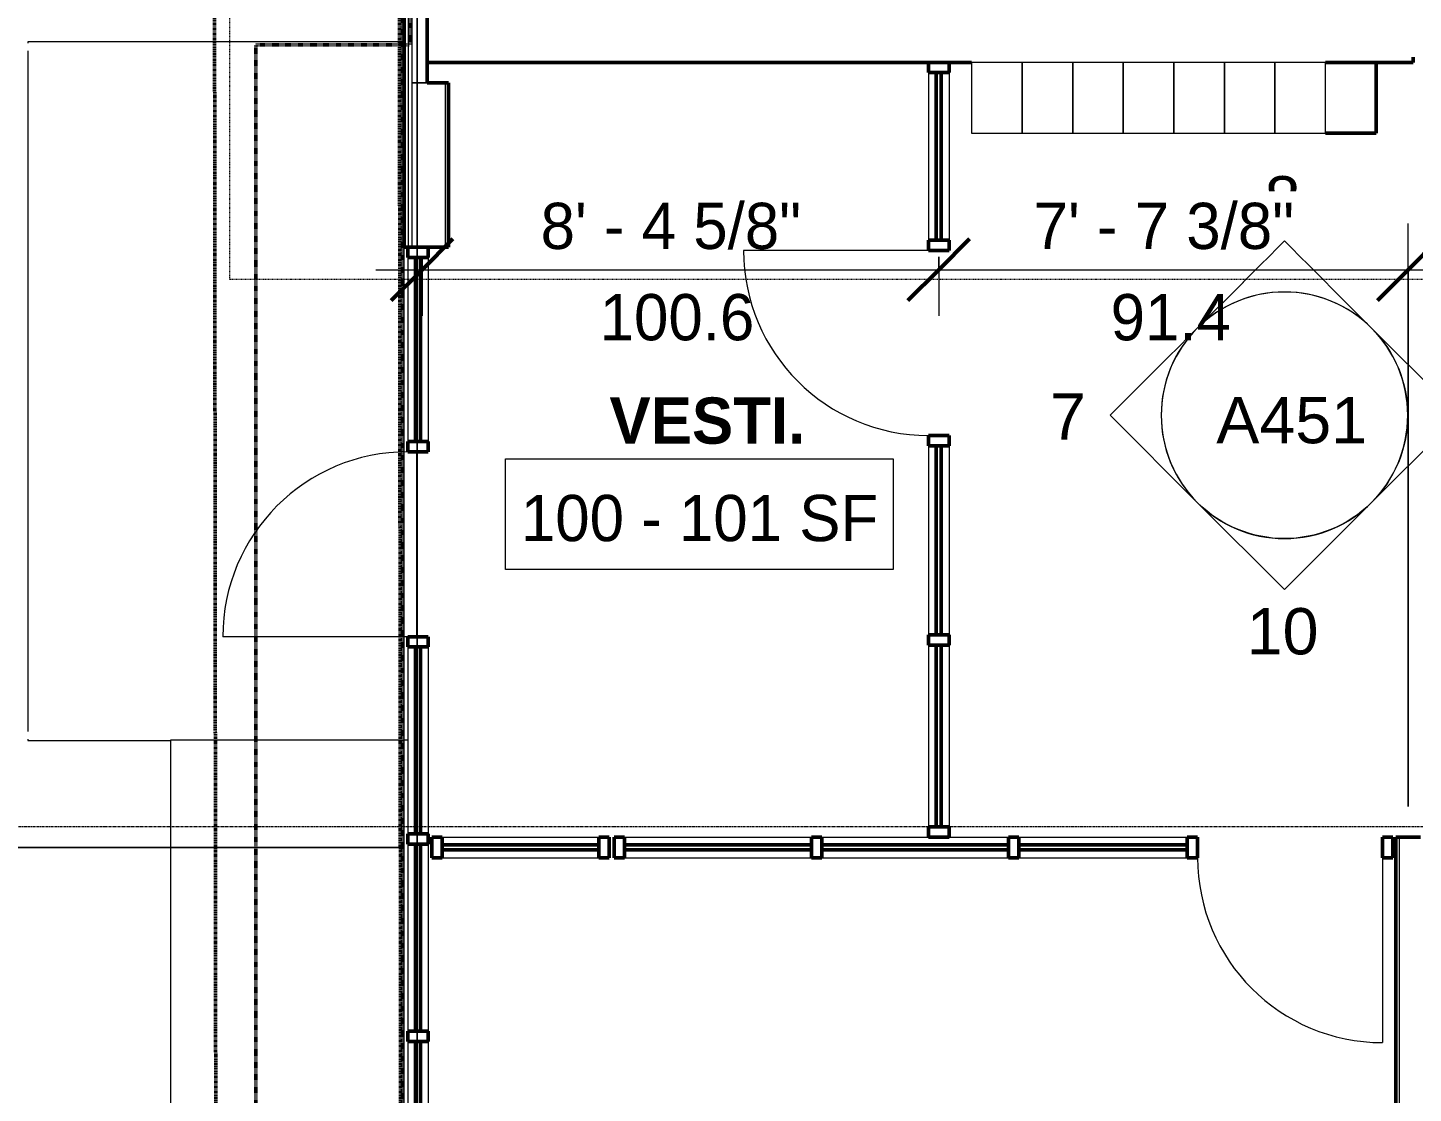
# Model space of a CAD drawing. Header units: inches. Extents: x -4266 to -1814, y 9706 to 12441.
# Drawn here: x -3905.1 to -3635.3, y 11230.3 to 11437.7 of the extents above; entities that cross this region are included whole.
import ezdxf

# ---------------------------------------------------------------- set-up
doc = ezdxf.new("R2010")
doc.units = ezdxf.units.IN
doc.header["$MEASUREMENT"] = 0
for name, pattern in [('Aligning Line 1_8_', [0.25, 0.125, -0.125]), ('Dash 1_16_', [0.125, 0.0625, -0.0625]), ('Double Dash 3_8_', [1, 0.375, -0.125, 0.125, -0.125, 0.125, -0.125]), ('Grid Line 1_2_', [0.875, 0.5, -0.125, 0.125, -0.125])]:
    doc.linetypes.add(name, pattern=pattern)
for name, color, linetype, lineweight in [('A-ANNO-DIMS', 211, 'Continuous', 9), ('A-ANNO-DIMS-96', 211, 'Continuous', 9), ('A-AREA-IDEN', 2, 'Continuous', 9), ('A-DOOR-1', 7, 'Continuous', 9), ('A-DOOR-8', 31, 'Continuous', 9), ('A-FLOR-2', 10, 'Continuous', 13), ('A-GENM', 5, 'Continuous', 9), ('A-GENM-7', 5, 'Continuous', 50), ('A-GLAZ-CURT-2', 250, 'Continuous', 50), ('A-GLAZ-CURT-3', 52, 'Continuous', 50), ('A-GLAZ-CWMG', 51, 'Continuous', 9), ('A-GLAZ-CWMG-2', 7, 'Continuous', 9), ('A-GLAZ-CWMG-3', 250, 'Continuous', 50), ('A-GLAZ-CWMG-4', 51, 'Continuous', 50), ('A-WALL', 113, 'Continuous', 13), ('A-WALL-3', 250, 'Continuous', 50), ('A-WALL-4', 10, 'Continuous', 13), ('A-WALL-9', 113, 'Continuous', 50), ('C-BLDG-PADS-2', 7, 'Continuous', 9), ('C-PROP-LINE-1', 250, 'Double Dash 3_8_', 50), ('C-PROP-LINE-2', 91, 'Dash 1_16_', 50), ('G-ANNO-SYMB-1', 147, 'Aligning Line 1_8_', 9), ('G-ANNO-SYMB-2', 111, 'Continuous', 9), ('S-GRID-1', 1, 'Grid Line 1_2_', 9)]:
    doc.layers.add(name, color=color, linetype=linetype, lineweight=lineweight)
doc.styles.add('Arial_1', font='arial.ttf', dxfattribs={"height": 9})
doc.styles.add('Century Gothic', font='ufonts.com_century-gothic.ttf', dxfattribs={"height": 9})
doc.styles.add('Century Gothic_B', font='GOTHICB.TTF', dxfattribs={"height": 9})
doc.dimstyles.new('OD__1_16__Tol__', dxfattribs={"dimscale": 12, "dimtxt": 9.397514, "dimasz": 1, "dimexe": 0.75, "dimexo": 0.5, "dimgap": 0.125, "dimtad": 1, "dimdec": 4, "dimrnd": 0.0625, "dimzin": 3, "dimdsep": 46, "dimlunit": 4, "dimtxsty": 'Century Gothic', "dimblk1": 'OBLIQUE', "dimblk2": 'OBLIQUE', "dimsah": 1, "dimcen": 0.09, "dimdle": 0.75, "dimazin": 0, "dimtfac": 1, "dimtdec": 4, "dimtix": 1, "dimtmove": 0, "dimatfit": 3, "dimfxl": 1, "dimtvp": 1, "dimtfill": 1, "dimfrac": 2, "dimtolj": 1, "dimtzin": 0, "dimarcsym": 2})

# ---------------------------------------------------------------- blocks, each defined once
blk = doc.blocks.new('DIMBLOCK6-FLOOR PLAN - 1ST FLOOR')
at = {"layer": 'A-ANNO-DIMS-96'}
for p, q in [((-3829.32, 11540.99), (-3829.32, 10271.31)), ((-3829.32, 10280.31), (-3829.32, 11540.99)), ((-3338.72, 10282.79), (-3338.72, 10271.31)), ((-3338.72, 10280.31), (-3338.72, 10282.79)), ((-3838.32, 10280.31), (-3338.72, 10280.31))]:
    blk.add_line(p, q, dxfattribs=at)
at = {"layer": 'A-ANNO-DIMS-96', "lineweight": 50}
for p, q in [((-3829.32, 10280.31), (-3823.32, 10286.31)), ((-3338.72, 10280.31), (-3332.72, 10286.31)), ((-3829.32, 10280.31), (-3835.32, 10274.31)), ((-3338.72, 10280.31), (-3344.72, 10274.31))]:
    blk.add_line(p, q, dxfattribs=at)
at = {"layer": 'A-ANNO-DIMS-96', "color": 0, "char_height": 9, "attachment_point": 1, "line_spacing_factor": 0.984502, "style": 'Century Gothic', "bg_fill": 3, "box_fill_scale": 1.25, "bg_fill_color": 256, "bg_fill_true_color": 13158600, "bg_fill_transparency": 0}
for s, insert, width in [('40\' - 10 5/8"', (-3618.26, 10293.34), 82.1611), ('490.6', (-3599.76, 10275.58), 37.7691)]:
    blk.add_mtext(s, dxfattribs=dict(at, insert=insert, width=width))
blk = doc.blocks.new('_Oblique')
at = {"color": 0, "linetype": 'ByBlock', "lineweight": -2}
blk.add_line((-0.5, -0.5), (0.5, 0.5), dxfattribs=at)
blk = doc.blocks.new('DIMBLOCK16-FLOOR PLAN - 1ST FLOOR')
at = {"layer": 'A-ANNO-DIMS-96', "lineweight": 50}
for p, q in [((-4038.48, 11278.16), (-4044.48, 11284.16)), ((-4038.48, 11278.16), (-4032.48, 11272.16)), ((-4038.48, 11126.19), (-4044.48, 11132.19)), ((-4038.48, 11126.19), (-4032.48, 11120.19))]:
    blk.add_line(p, q, dxfattribs=at)
at = {"layer": 'A-ANNO-DIMS-96'}
for p, q in [((-3832.41, 11278.16), (-4047.48, 11278.16)), ((-4038.48, 11126.19), (-4038.48, 11278.16)), ((-4038.48, 11278.16), (-3832.41, 11278.16)), ((-3828.72, 11126.19), (-4047.48, 11126.19)), ((-4038.48, 11126.19), (-3828.72, 11126.19))]:
    blk.add_line(p, q, dxfattribs=at)
at = {"layer": 'A-ANNO-DIMS-96', "color": 0, "char_height": 9, "attachment_point": 1, "rotation": 90, "line_spacing_factor": 0.984502, "style": 'Century Gothic', "bg_fill": 3, "box_fill_scale": 1.25, "bg_fill_color": 256, "bg_fill_true_color": 13158600, "bg_fill_transparency": 0}
for s, insert, width in [('12\' - 8"', (-4051.52, 11182.93), 46.1821), ('152.0', (-4033.75, 11186.44), 37.7691)]:
    blk.add_mtext(s, dxfattribs=dict(at, insert=insert, width=width))
blk = doc.blocks.new('DIMBLOCK17-FLOOR PLAN - 1ST FLOOR')
at = {"layer": 'A-ANNO-DIMS-96', "lineweight": 50}
for p, q in [((-4038.48, 11782.99), (-4044.48, 11788.99)), ((-4038.48, 11782.99), (-4032.48, 11776.99)), ((-4038.48, 11278.16), (-4044.48, 11284.16)), ((-4038.48, 11278.16), (-4032.48, 11272.16))]:
    blk.add_line(p, q, dxfattribs=at)
at = {"layer": 'A-ANNO-DIMS-96'}
for p, q in [((-3753.32, 11782.99), (-4047.48, 11782.99)), ((-4038.48, 11278.16), (-4038.48, 11782.99)), ((-4038.48, 11782.99), (-3753.32, 11782.99)), ((-3832.41, 11278.16), (-4047.48, 11278.16)), ((-4038.48, 11278.16), (-3832.41, 11278.16))]:
    blk.add_line(p, q, dxfattribs=at)
at = {"layer": 'A-ANNO-DIMS-96', "color": 0, "char_height": 9, "attachment_point": 1, "rotation": 90, "line_spacing_factor": 0.984502, "style": 'Century Gothic', "bg_fill": 3, "box_fill_scale": 1.25, "bg_fill_color": 256, "bg_fill_true_color": 13158600, "bg_fill_transparency": 0}
for s, insert, width in [('42\' - 0 13/16"', (-4051.52, 11492.84), 90.5741), ('504.8', (-4033.75, 11514.84), 37.7691)]:
    blk.add_mtext(s, dxfattribs=dict(at, insert=insert, width=width))
blk = doc.blocks.new('DIMBLOCK23-FLOOR PLAN - 1ST FLOOR')
at = {"layer": 'A-ANNO-DIMS-96', "lineweight": 50}
for p, q in [((-3828.32, 11390.62), (-3822.32, 11396.62)), ((-3727.72, 11390.62), (-3721.72, 11396.62)), ((-3828.32, 11390.62), (-3834.32, 11384.62)), ((-3727.72, 11390.62), (-3733.72, 11384.62))]:
    blk.add_line(p, q, dxfattribs=at)
at = {"layer": 'A-ANNO-DIMS-96'}
for p, q in [((-3828.32, 11393.11), (-3828.32, 11381.62)), ((-3828.32, 11390.62), (-3828.32, 11393.11)), ((-3727.72, 11393.11), (-3727.72, 11381.62)), ((-3727.72, 11390.62), (-3727.72, 11393.11)), ((-3837.32, 11390.62), (-3727.72, 11390.62))]:
    blk.add_line(p, q, dxfattribs=at)
at = {"layer": 'A-ANNO-DIMS-96', "color": 0, "char_height": 9, "attachment_point": 1, "line_spacing_factor": 0.984502, "style": 'Century Gothic', "bg_fill": 3, "box_fill_scale": 1.25, "bg_fill_color": 256, "bg_fill_true_color": 13158600, "bg_fill_transparency": 0}
for s, insert, width in [('8\' - 4 5/8"', (-3805.25, 11403.66), 65.3351), ('100.6', (-3793.76, 11385.89), 37.7691)]:
    blk.add_mtext(s, dxfattribs=dict(at, insert=insert, width=width))
blk = doc.blocks.new('DIMBLOCK24-FLOOR PLAN - 1ST FLOOR')
at = {"layer": 'A-ANNO-DIMS-96'}
for p, q in [((-3636.32, 11286.16), (-3636.32, 11399.62)), ((-3727.72, 11393.11), (-3727.72, 11381.62)), ((-3727.72, 11390.62), (-3727.72, 11393.11)), ((-3727.72, 11390.62), (-3636.32, 11390.62)), ((-3636.32, 11390.62), (-3636.32, 11286.16))]:
    blk.add_line(p, q, dxfattribs=at)
at = {"layer": 'A-ANNO-DIMS-96', "lineweight": 50}
for p, q in [((-3727.72, 11390.62), (-3721.72, 11396.62)), ((-3636.32, 11390.62), (-3630.32, 11396.62)), ((-3727.72, 11390.62), (-3733.72, 11384.62)), ((-3636.32, 11390.62), (-3642.32, 11384.62))]:
    blk.add_line(p, q, dxfattribs=at)
at = {"layer": 'A-ANNO-DIMS-96', "color": 0, "char_height": 9, "attachment_point": 1, "line_spacing_factor": 0.984502, "style": 'Century Gothic', "bg_fill": 3, "box_fill_scale": 1.25, "bg_fill_color": 256, "bg_fill_true_color": 13158600, "bg_fill_transparency": 0}
for s, insert, width in [('7\' - 7 3/8"', (-3709.25, 11403.66), 65.3351), ('91.4', (-3694.26, 11385.89), 29.356)]:
    blk.add_mtext(s, dxfattribs=dict(at, insert=insert, width=width))
blk = doc.blocks.new('DIMBLOCK25-FLOOR PLAN - 1ST FLOOR')
at = {"layer": 'A-ANNO-DIMS-96'}
for p, q in [((-3636.32, 11286.16), (-3636.32, 11399.62)), ((-3483.42, 11247.39), (-3483.42, 11399.62)), ((-3636.32, 11390.62), (-3483.42, 11390.62)), ((-3636.32, 11390.62), (-3636.32, 11286.16)), ((-3483.42, 11390.62), (-3483.42, 11247.39))]:
    blk.add_line(p, q, dxfattribs=at)
at = {"layer": 'A-ANNO-DIMS-96', "lineweight": 50}
for p, q in [((-3636.32, 11390.62), (-3630.32, 11396.62)), ((-3483.42, 11390.62), (-3477.42, 11396.62)), ((-3636.32, 11390.62), (-3642.32, 11384.62)), ((-3483.42, 11390.62), (-3489.42, 11384.62))]:
    blk.add_line(p, q, dxfattribs=at)
at = {"layer": 'A-ANNO-DIMS-96', "color": 0, "char_height": 9, "attachment_point": 1, "line_spacing_factor": 0.984502, "style": 'Century Gothic', "bg_fill": 3, "box_fill_scale": 1.25, "bg_fill_color": 256, "bg_fill_true_color": 13158600, "bg_fill_transparency": 0}
for s, insert, width in [('12\' - 8 7/8"', (-3590.6, 11403.66), 73.7481), ('152.9', (-3575.61, 11385.89), 37.7691)]:
    blk.add_mtext(s, dxfattribs=dict(at, insert=insert, width=width))

msp = doc.modelspace()

# ---------------------------------------------------------------- linework, layer by layer
at = {"layer": 'A-WALL'}
msp.add_line((-3638.07374, 11280.1644), (-3638.07374, 11129.1894), dxfattribs=at)
at = {"layer": 'A-WALL-9'}
for p, q in [((-3633.94874, 11280.1644), (-3638.69874, 11280.1644)), ((-3638.69874, 11280.1644), (-3638.69874, 11130.4394))]:
    msp.add_line(p, q, dxfattribs=at)

# ---------------------------------------------------------------- next in the draw order: dimensions: what is measured, and where the dimension line sits
at = {"layer": 'A-ANNO-DIMS'}
dim = msp.add_linear_dim(base=(-3338.72374, 10280.30762), p1=(-3829.32374, 11546.9894), p2=(-3338.72374, 10288.7929), dimstyle='OD__1_16__Tol__', override={"dimpost": '<>\\X', "dimfxl": 1350.461691}, dxfattribs=at)
dim.commit()
dim.dimension.update_dxf_attribs({"geometry": 'DIMBLOCK6-FLOOR PLAN - 1ST FLOOR', "text_midpoint": (-3584.02374, 10280.30762)})

# ---------------------------------------------------------------- next in the draw order: linework, layer by layer
at = {"layer": 'A-GENM'}
for p, q in [((-3721.32374, 11430.9894), (-3721.32374, 11417.20987)), ((-3711.48122, 11430.9894), (-3721.32374, 11430.9894)), ((-3711.48122, 11417.20987), (-3711.48122, 11430.9894)), ((-3711.48122, 11430.9894), (-3711.48122, 11417.20987)), ((-3701.6387, 11430.9894), (-3711.48122, 11430.9894)), ((-3701.6387, 11417.20987), (-3701.6387, 11430.9894)), ((-3701.6387, 11430.9894), (-3701.6387, 11417.20987)), ((-3691.79618, 11430.9894), (-3701.6387, 11430.9894)), ((-3691.79618, 11417.20987), (-3691.79618, 11430.9894)), ((-3691.79618, 11430.9894), (-3691.79618, 11417.20987)), ((-3681.95366, 11430.9894), (-3691.79618, 11430.9894)), ((-3681.95366, 11417.20987), (-3681.95366, 11430.9894)), ((-3681.95366, 11430.9894), (-3681.95366, 11417.20987)), ((-3672.11114, 11430.9894), (-3681.95366, 11430.9894)), ((-3672.11114, 11417.20987), (-3672.11114, 11430.9894)), ((-3672.11114, 11430.9894), (-3672.11114, 11417.20987)), ((-3662.26862, 11430.9894), (-3672.11114, 11430.9894)), ((-3662.26862, 11417.20987), (-3662.26862, 11430.9894)), ((-3662.26862, 11430.9894), (-3662.26862, 11417.20987)), ((-3652.4261, 11430.9894), (-3662.26862, 11430.9894)), ((-3652.4261, 11417.20987), (-3652.4261, 11430.9894)), ((-3721.32374, 11417.20987), (-3711.48122, 11417.20987)), ((-3711.48122, 11417.20987), (-3701.6387, 11417.20987)), ((-3701.6387, 11417.20987), (-3691.79618, 11417.20987)), ((-3691.79618, 11417.20987), (-3681.95366, 11417.20987)), ((-3681.95366, 11417.20987), (-3672.11114, 11417.20987)), ((-3672.11114, 11417.20987), (-3662.26862, 11417.20987)), ((-3662.26862, 11417.20987), (-3652.4261, 11417.20987))]:
    msp.add_line(p, q, dxfattribs=at)
at = {"layer": 'A-GENM-7'}
for p, q in [((-3642.58358, 11430.9894), (-3652.4261, 11430.9894)), ((-3642.58358, 11417.20987), (-3642.58358, 11430.9894)), ((-3652.4261, 11417.20987), (-3642.58358, 11417.20987))]:
    msp.add_line(p, q, dxfattribs=at)
at = {"layer": 'A-GLAZ-CURT-3'}
for p, q in [((-3727.22374, 11428.9894), (-3728.22374, 11428.9894)), ((-3714.12374, 11277.6644), (-3714.12374, 11278.6644)), ((-3679.32374, 11278.6644), (-3712.12374, 11278.6644)), ((-3712.12374, 11278.6644), (-3712.12374, 11277.6644)), ((-3712.12374, 11277.6644), (-3679.32374, 11277.6644)), ((-3679.32374, 11277.6644), (-3679.32374, 11278.6644))]:
    msp.add_line(p, q, dxfattribs=at)
at = {"layer": 'A-GLAZ-CWMG'}
msp.add_line((-3712.12374, 11276.1644), (-3679.32374, 11276.1644), dxfattribs=at)
at = {"layer": 'A-GLAZ-CWMG-4', "extrusion": (0, 0, -1)}
for p, q in [((-3725.72374, 11430.9894), (-3729.72374, 11430.9894)), ((-3729.72374, 11430.9894), (-3729.72374, 11428.9894)), ((-3729.72374, 11428.9894), (-3725.72374, 11428.9894)), ((-3725.72374, 11428.9894), (-3725.72374, 11430.9894)), ((-3714.12374, 11276.1644), (-3712.12374, 11276.1644)), ((-3679.32374, 11276.1644), (-3677.32374, 11276.1644))]:
    msp.add_line(p, q, dxfattribs=at)
at = {"layer": 'A-WALL-3'}
for p, q in [((-3635.32374, 11430.9894), (-3635.32374, 11431.9894)), ((-3652.4261, 11430.9894), (-3639.32374, 11430.9894)), ((-3639.32374, 11430.9894), (-3635.32374, 11430.9894))]:
    msp.add_line(p, q, dxfattribs=at)

# ---------------------------------------------------------------- next in the draw order: texts
at = {"layer": 'G-ANNO-SYMB-2', "char_height": 9, "attachment_point": 1, "style": 'Arial_1'}
for s, insert, width in [('8', (-3664.26825, 11408.84445), 8.484), ('7', (-3706.08426, 11366.56441), 8.484), ('A451', (-3673.68276, 11365.84268), 35.754), ('10', (-3667.76431, 11324.7484), 16.968)]:
    msp.add_mtext(s, dxfattribs=dict(at, insert=insert, width=width))

# ---------------------------------------------------------------- next in the draw order: dimensions: what is measured, and where the dimension line sits
at = {"layer": 'A-ANNO-DIMS'}
dim = msp.add_linear_dim(base=(-4038.48434, 11278.1644), p1=(-3822.72374, 11126.1894), p2=(-3826.41124, 11278.1644), angle=90, dimstyle='OD__1_16__Tol__', override={"dimpost": '<>\\X', "dimfxl": 152.01973}, dxfattribs=at)
dim.commit()
dim.dimension.update_dxf_attribs({"geometry": 'DIMBLOCK16-FLOOR PLAN - 1ST FLOOR', "text_midpoint": (-4038.48434, 11202.1769)})

# ---------------------------------------------------------------- next in the draw order: linework, layer by layer
at = {"layer": 'A-GLAZ-CURT-2'}
for p, q in [((-3829.63702, 11242.39096), (-3828.63702, 11242.39096)), ((-3828.63702, 11240.39096), (-3829.63702, 11240.39096)), ((-3829.63702, 11240.39096), (-3829.63702, 11203.99252)), ((-3828.63702, 11203.99252), (-3828.63702, 11240.39096))]:
    msp.add_line(p, q, dxfattribs=at)
at = {"layer": 'A-GLAZ-CWMG-2'}
for p, q in [((-3831.13702, 11240.39096), (-3831.13702, 11203.99252)), ((-3827.13702, 11240.39096), (-3827.13702, 11203.99252))]:
    msp.add_line(p, q, dxfattribs=at)
at = {"layer": 'A-GLAZ-CWMG-3', "extrusion": (0, 0, -1)}
for p, q in [((-3827.13702, 11242.39096), (-3831.13702, 11242.39096)), ((-3831.13702, 11242.39096), (-3831.13702, 11240.39096)), ((-3831.13702, 11240.39096), (-3827.13702, 11240.39096)), ((-3827.13702, 11240.39096), (-3827.13702, 11242.39096))]:
    msp.add_line(p, q, dxfattribs=at)

# ---------------------------------------------------------------- next in the draw order: dimensions: what is measured, and where the dimension line sits
at = {"layer": 'A-ANNO-DIMS'}
dim = msp.add_linear_dim(base=(-4038.48434, 11782.9894), p1=(-3826.41124, 11278.1644), p2=(-3747.32374, 11782.9894), angle=90, dimstyle='OD__1_16__Tol__', override={"dimpost": '<>\\X', "dimfxl": 510.982498}, dxfattribs=at)
dim.commit()
dim.dimension.update_dxf_attribs({"geometry": 'DIMBLOCK17-FLOOR PLAN - 1ST FLOOR', "text_midpoint": (-4038.48434, 11530.5769)})

# ---------------------------------------------------------------- next in the draw order: linework, layer by layer
at = {"layer": 'A-AREA-IDEN', "flags": 128}
msp.add_lwpolyline([(-3812.09457, 11353.78793), (-3736.58906, 11353.78793), (-3736.58906, 11332.29187), (-3812.09457, 11332.29187)], close=True, dxfattribs=at)
at = {"layer": 'A-DOOR-1'}
msp.add_line((-3831.13702, 11319.18783), (-3867.13702, 11319.18783), dxfattribs=at)
msp.add_arc((-3831.13702, 11319.18783), 36, 90, 180, dxfattribs=at)
at = {"layer": 'A-FLOR-2'}
for p, q in [((-3831.82374, 11434.9894), (-3905.12374, 11434.9894)), ((-3905.12374, 11434.9894), (-3905.12374, 11434.7394)), ((-3905.12374, 11433.2394), (-3905.12374, 11300.7394)), ((-3829.32374, 11355.18783), (-3829.32374, 11319.18783)), ((-3905.12374, 11299.2394), (-3905.12374, 11298.9894)), ((-3905.12374, 11298.9894), (-3877.32374, 11298.9894))]:
    msp.add_line(p, q, dxfattribs=at)
at = {"layer": 'A-GLAZ-CURT-2'}
for p, q in [((-3829.63702, 11357.18783), (-3828.63702, 11357.18783)), ((-3828.63702, 11317.18783), (-3829.63702, 11317.18783)), ((-3829.63702, 11317.18783), (-3829.63702, 11280.7894)), ((-3828.63702, 11280.7894), (-3828.63702, 11317.18783)), ((-3829.63702, 11280.7894), (-3828.63702, 11280.7894)), ((-3828.63702, 11278.7894), (-3829.63702, 11278.7894)), ((-3829.63702, 11278.7894), (-3829.63702, 11242.39096)), ((-3828.63702, 11242.39096), (-3828.63702, 11278.7894))]:
    msp.add_line(p, q, dxfattribs=at)
at = {"layer": 'A-GLAZ-CURT-3'}
for p, q in [((-3793.91749, 11278.6644), (-3824.41124, 11278.6644)), ((-3824.41124, 11278.6644), (-3824.41124, 11277.6644)), ((-3824.41124, 11277.6644), (-3793.91749, 11277.6644)), ((-3793.91749, 11277.6644), (-3793.91749, 11278.6644)), ((-3752.52374, 11278.6644), (-3788.92374, 11278.6644)), ((-3788.92374, 11278.6644), (-3788.92374, 11277.6644)), ((-3788.92374, 11277.6644), (-3752.52374, 11277.6644)), ((-3752.52374, 11277.6644), (-3752.52374, 11278.6644)), ((-3714.12374, 11278.6644), (-3750.52374, 11278.6644)), ((-3750.52374, 11278.6644), (-3750.52374, 11277.6644)), ((-3750.52374, 11277.6644), (-3714.12374, 11277.6644))]:
    msp.add_line(p, q, dxfattribs=at)
at = {"layer": 'A-GLAZ-CWMG'}
for p, q in [((-3824.41124, 11280.1644), (-3793.91749, 11280.1644)), ((-3788.92374, 11280.1644), (-3752.52374, 11280.1644)), ((-3824.41124, 11276.1644), (-3793.91749, 11276.1644)), ((-3788.92374, 11276.1644), (-3752.52374, 11276.1644)), ((-3750.52374, 11276.1644), (-3714.12374, 11276.1644))]:
    msp.add_line(p, q, dxfattribs=at)
at = {"layer": 'A-GLAZ-CWMG-2'}
for p, q in [((-3831.13702, 11317.18783), (-3831.13702, 11280.7894)), ((-3827.13702, 11317.18783), (-3827.13702, 11280.7894)), ((-3831.13702, 11278.7894), (-3831.13702, 11242.39096)), ((-3827.13702, 11278.7894), (-3827.13702, 11242.39096))]:
    msp.add_line(p, q, dxfattribs=at)
at = {"layer": 'A-GLAZ-CWMG-3', "extrusion": (0, 0, -1)}
for p, q in [((-3827.13702, 11357.18783), (-3831.13702, 11357.18783)), ((-3831.13702, 11357.18783), (-3831.13702, 11355.18783)), ((-3827.13702, 11355.18783), (-3827.13702, 11357.18783)), ((-3831.13702, 11355.18783), (-3827.13702, 11355.18783)), ((-3827.13702, 11319.18783), (-3831.13702, 11319.18783)), ((-3831.13702, 11319.18783), (-3831.13702, 11317.18783)), ((-3827.13702, 11317.18783), (-3827.13702, 11319.18783)), ((-3831.13702, 11317.18783), (-3827.13702, 11317.18783)), ((-3827.13702, 11280.7894), (-3831.13702, 11280.7894)), ((-3831.13702, 11280.7894), (-3831.13702, 11278.7894)), ((-3827.13702, 11278.7894), (-3827.13702, 11280.7894)), ((-3831.13702, 11278.7894), (-3827.13702, 11278.7894))]:
    msp.add_line(p, q, dxfattribs=at)
at = {"layer": 'A-GLAZ-CWMG-4', "extrusion": (0, 0, -1)}
for p, q in [((-3824.41124, 11280.1644), (-3826.41124, 11280.1644)), ((-3826.41124, 11280.1644), (-3826.41124, 11276.1644)), ((-3824.41124, 11276.1644), (-3824.41124, 11280.1644)), ((-3791.91749, 11280.1644), (-3793.91749, 11280.1644)), ((-3793.91749, 11280.1644), (-3793.91749, 11276.1644)), ((-3791.91749, 11276.1644), (-3791.91749, 11280.1644)), ((-3788.92374, 11280.1644), (-3790.92374, 11280.1644)), ((-3790.92374, 11280.1644), (-3790.92374, 11276.1644)), ((-3788.92374, 11276.1644), (-3788.92374, 11280.1644)), ((-3750.52374, 11280.1644), (-3752.52374, 11280.1644)), ((-3752.52374, 11280.1644), (-3752.52374, 11276.1644)), ((-3750.52374, 11276.1644), (-3750.52374, 11280.1644)), ((-3826.41124, 11276.1644), (-3824.41124, 11276.1644)), ((-3793.91749, 11276.1644), (-3791.91749, 11276.1644)), ((-3790.92374, 11276.1644), (-3788.92374, 11276.1644)), ((-3752.52374, 11276.1644), (-3750.52374, 11276.1644))]:
    msp.add_line(p, q, dxfattribs=at)
at = {"layer": 'A-WALL-3'}
for p, q in [((-3831.82374, 11545.3269), (-3831.82374, 11426.9894)), ((-3827.32374, 11426.9894), (-3827.32374, 11546.9894)), ((-3827.32374, 11438.9894), (-3827.32374, 11430.9894)), ((-3827.32374, 11430.9894), (-3721.32374, 11430.9894)), ((-3823.19874, 11426.9894), (-3827.32374, 11426.9894))]:
    msp.add_line(p, q, dxfattribs=at)
at = {"layer": 'A-WALL-4'}
for p, q in [((-3831.07374, 11546.9894), (-3831.07374, 11426.9894)), ((-3830.32374, 11546.9894), (-3830.32374, 11426.9894)), ((-3829.32374, 11426.9894), (-3830.32374, 11426.9894)), ((-3830.32374, 11426.9894), (-3829.32374, 11426.9894)), ((-3827.32374, 11426.9894), (-3829.32374, 11426.9894)), ((-3829.32374, 11426.9894), (-3827.32374, 11426.9894)), ((-3829.32374, 11319.18783), (-3829.32374, 11355.18783))]:
    msp.add_line(p, q, dxfattribs=at)
at = {"layer": 'C-BLDG-PADS-2'}
for p, q in [((-3877.32374, 11299.0144), (-3877.32374, 11061.1144)), ((-3831.13702, 11299.0144), (-3877.32374, 11299.0144))]:
    msp.add_line(p, q, dxfattribs=at)
at = {"layer": 'C-PROP-LINE-1'}
msp.add_line((-3869.44796, 12124.68951), (-3867.12227, 9890.97905), dxfattribs=at)
at = {"layer": 'C-PROP-LINE-2'}
for p, q in [((-3830.72374, 11434.3894), (-3830.72374, 11547.5894)), ((-3860.72374, 11434.3894), (-3830.72374, 11434.3894)), ((-3860.72374, 9980.1894), (-3860.72374, 11434.3894))]:
    msp.add_line(p, q, dxfattribs=at)
at = {"layer": 'G-ANNO-SYMB-1'}
msp.add_line((-3865.74625, 11388.70658), (-3865.74625, 11608.39373), dxfattribs=at)

# ---------------------------------------------------------------- next in the draw order: texts
at = {"layer": 'A-AREA-IDEN', "char_height": 9, "attachment_point": 1}
for s, insert, width, style in [('VESTI.', (-3791.84102, 11365.75608), 42.117, 'Century Gothic_B'), ('100 - 101 SF', (-3809.09457, 11346.78793), 83.931, 'Century Gothic')]:
    msp.add_mtext(s, dxfattribs=dict(at, insert=insert, width=width, style=style))

# ---------------------------------------------------------------- next in the draw order: dimensions: what is measured, and where the dimension line sits
at = {"layer": 'A-ANNO-DIMS'}
dim = msp.add_linear_dim(base=(-3727.72374, 11390.62405), p1=(-3828.32374, 11399.10933), p2=(-3727.72374, 11399.10933), dimstyle='OD__1_16__Tol__', override={"dimpost": '<>\\X', "dimfxl": 100.6}, dxfattribs=at)
dim.commit()
dim.dimension.update_dxf_attribs({"geometry": 'DIMBLOCK23-FLOOR PLAN - 1ST FLOOR', "text_midpoint": (-3778.02374, 11390.62405)})

# ---------------------------------------------------------------- next in the draw order: linework, layer by layer
at = {"layer": 'A-GLAZ-CURT-2'}
for p, q in [((-3828.63702, 11392.9894), (-3829.63702, 11392.9894)), ((-3829.63702, 11392.9894), (-3829.63702, 11357.18783)), ((-3828.63702, 11357.18783), (-3828.63702, 11392.9894))]:
    msp.add_line(p, q, dxfattribs=at)
at = {"layer": 'A-GLAZ-CWMG-2'}
for p, q in [((-3831.13702, 11392.9894), (-3831.13702, 11357.18783)), ((-3827.13702, 11392.9894), (-3827.13702, 11357.18783))]:
    msp.add_line(p, q, dxfattribs=at)
at = {"layer": 'A-GLAZ-CWMG-3', "extrusion": (0, 0, -1)}
for p, q in [((-3827.13702, 11394.9894), (-3831.13702, 11394.9894)), ((-3831.13702, 11394.9894), (-3831.13702, 11392.9894)), ((-3827.13702, 11392.9894), (-3827.13702, 11394.9894)), ((-3831.13702, 11392.9894), (-3827.13702, 11392.9894))]:
    msp.add_line(p, q, dxfattribs=at)
at = {"layer": 'A-WALL-3'}
for p, q in [((-3831.82374, 11426.9894), (-3831.82374, 11394.9894)), ((-3823.19874, 11394.9894), (-3823.19874, 11426.9894)), ((-3831.82374, 11394.9894), (-3823.19874, 11394.9894))]:
    msp.add_line(p, q, dxfattribs=at)
at = {"layer": 'A-WALL-4'}
for p, q in [((-3831.07374, 11426.9894), (-3831.07374, 11394.9894)), ((-3830.32374, 11426.9894), (-3830.32374, 11394.9894)), ((-3829.32374, 11426.9894), (-3829.32374, 11394.9894)), ((-3823.82374, 11426.9894), (-3823.82374, 11394.9894)), ((-3831.82374, 11164.5894), (-3831.82374, 11394.9894))]:
    msp.add_line(p, q, dxfattribs=at)
at = {"layer": 'C-PROP-LINE-1'}
msp.add_line((-3833.41046, 12088.68951), (-3830.99429, 9768.08086), dxfattribs=at)
at = {"layer": 'C-PROP-LINE-2'}
msp.add_line((-3832.16202, 10010.0894), (-3832.16202, 12088.5894), dxfattribs=at)

# ---------------------------------------------------------------- next in the draw order: dimensions: what is measured, and where the dimension line sits
at = {"layer": 'A-ANNO-DIMS'}
dim = msp.add_linear_dim(base=(-3636.32374, 11390.62405), p1=(-3727.72374, 11399.10933), p2=(-3636.32374, 11280.1644), dimstyle='OD__1_16__Tol__', override={"dimpost": '<>\\X', "dimfxl": 150.006192}, dxfattribs=at)
dim.commit()
dim.dimension.update_dxf_attribs({"geometry": 'DIMBLOCK24-FLOOR PLAN - 1ST FLOOR', "text_midpoint": (-3682.02374, 11390.62405)})

# ---------------------------------------------------------------- next in the draw order: linework, layer by layer
at = {"layer": 'A-DOOR-8'}
msp.add_line((-3729.72374, 11394.35971), (-3765.72374, 11394.35971), dxfattribs=at)
msp.add_arc((-3729.72374, 11394.35971), 36, 180, 270, dxfattribs=at)
at = {"layer": 'A-GLAZ-CURT-3'}
for p, q in [((-3728.22374, 11428.9894), (-3728.22374, 11396.35971)), ((-3727.22374, 11396.35971), (-3727.22374, 11428.9894)), ((-3728.22374, 11396.35971), (-3727.22374, 11396.35971)), ((-3727.22374, 11356.35971), (-3728.22374, 11356.35971)), ((-3728.22374, 11356.35971), (-3728.22374, 11319.56283)), ((-3727.22374, 11319.56283), (-3727.22374, 11356.35971)), ((-3728.22374, 11319.56283), (-3727.22374, 11319.56283)), ((-3727.22374, 11317.56283), (-3728.22374, 11317.56283)), ((-3728.22374, 11317.56283), (-3728.22374, 11282.1644)), ((-3727.22374, 11282.1644), (-3727.22374, 11317.56283)), ((-3728.22374, 11282.1644), (-3727.22374, 11282.1644))]:
    msp.add_line(p, q, dxfattribs=at)
at = {"layer": 'A-GLAZ-CWMG'}
for p, q in [((-3729.72374, 11428.9894), (-3729.72374, 11396.35971)), ((-3725.72374, 11428.9894), (-3725.72374, 11396.35971)), ((-3729.72374, 11356.35971), (-3729.72374, 11319.56283)), ((-3725.72374, 11356.35971), (-3725.72374, 11319.56283)), ((-3729.72374, 11317.56283), (-3729.72374, 11282.1644)), ((-3725.72374, 11317.56283), (-3725.72374, 11282.1644)), ((-3750.52374, 11280.1644), (-3729.72374, 11280.1644)), ((-3725.72374, 11280.1644), (-3714.12374, 11280.1644)), ((-3712.12374, 11280.1644), (-3679.32374, 11280.1644))]:
    msp.add_line(p, q, dxfattribs=at)
at = {"layer": 'A-GLAZ-CWMG-4', "extrusion": (0, 0, -1)}
for p, q in [((-3725.72374, 11396.35971), (-3729.72374, 11396.35971)), ((-3729.72374, 11396.35971), (-3729.72374, 11394.35971)), ((-3725.72374, 11394.35971), (-3725.72374, 11396.35971)), ((-3729.72374, 11394.35971), (-3725.72374, 11394.35971)), ((-3725.72374, 11358.35971), (-3729.72374, 11358.35971)), ((-3729.72374, 11358.35971), (-3729.72374, 11356.35971)), ((-3729.72374, 11356.35971), (-3725.72374, 11356.35971)), ((-3725.72374, 11356.35971), (-3725.72374, 11358.35971)), ((-3725.72374, 11319.56283), (-3729.72374, 11319.56283)), ((-3729.72374, 11319.56283), (-3729.72374, 11317.56283)), ((-3725.72374, 11317.56283), (-3725.72374, 11319.56283)), ((-3729.72374, 11317.56283), (-3725.72374, 11317.56283)), ((-3712.12374, 11280.1644), (-3714.12374, 11280.1644)), ((-3714.12374, 11280.1644), (-3714.12374, 11276.1644)), ((-3712.12374, 11276.1644), (-3712.12374, 11280.1644)), ((-3677.32374, 11280.1644), (-3679.32374, 11280.1644)), ((-3679.32374, 11280.1644), (-3679.32374, 11276.1644)), ((-3677.32374, 11276.1644), (-3677.32374, 11280.1644))]:
    msp.add_line(p, q, dxfattribs=at)
at = {"layer": 'A-GLAZ-CWMG-4'}
for p, q in [((-3725.72374, 11282.1644), (-3729.72374, 11282.1644)), ((-3729.72374, 11282.1644), (-3729.72374, 11280.1644)), ((-3725.72374, 11280.1644), (-3725.72374, 11282.1644)), ((-3729.72374, 11280.1644), (-3725.72374, 11280.1644))]:
    msp.add_line(p, q, dxfattribs=at)
at = {"layer": 'G-ANNO-SYMB-2'}
for p, q in [((-3660.40789, 11396.23086), (-3677.37845, 11379.26029)), ((-3677.37845, 11379.26029), (-3694.34901, 11362.28973)), ((-3694.34901, 11362.28973), (-3677.37845, 11345.31917))]:
    msp.add_line(p, q, dxfattribs=at)
at = {"layer": 'G-ANNO-SYMB-2', "extrusion": (0, 0, -1)}
msp.add_line((-3660.40789, 11328.34861), (-3677.37845, 11345.31917), dxfattribs=at)
at = {"layer": 'G-ANNO-SYMB-2'}
msp.add_arc((-3660.40789, 11362.28973), 24, 135, 225, dxfattribs=at)

# ---------------------------------------------------------------- next in the draw order: dimensions: what is measured, and where the dimension line sits
at = {"layer": 'A-ANNO-DIMS'}
dim = msp.add_linear_dim(base=(-3483.42374, 11390.62405), p1=(-3636.32374, 11280.1644), p2=(-3483.42374, 11241.3894), dimstyle='OD__1_16__Tol__', override={"dimpost": '<>\\X', "dimfxl": 157.74001}, dxfattribs=at)
dim.commit()
dim.dimension.update_dxf_attribs({"geometry": 'DIMBLOCK25-FLOOR PLAN - 1ST FLOOR', "text_midpoint": (-3559.87374, 11390.62405)})

# ---------------------------------------------------------------- next in the draw order: linework, layer by layer
at = {"layer": 'A-DOOR-8'}
msp.add_line((-3641.32374, 11276.1644), (-3641.32374, 11240.1644), dxfattribs=at)
msp.add_arc((-3641.32374, 11276.1644), 36, 180, 270, dxfattribs=at)
at = {"layer": 'A-GLAZ-CWMG-4'}
for p, q in [((-3639.32374, 11280.1644), (-3641.32374, 11280.1644)), ((-3641.32374, 11280.1644), (-3641.32374, 11276.1644)), ((-3639.32374, 11276.1644), (-3639.32374, 11280.1644)), ((-3641.32374, 11276.1644), (-3639.32374, 11276.1644))]:
    msp.add_line(p, q, dxfattribs=at)
at = {"layer": 'G-ANNO-SYMB-1'}
msp.add_line((-3429.66725, 11388.70658), (-3865.74625, 11388.70658), dxfattribs=at)
at = {"layer": 'G-ANNO-SYMB-2'}
msp.add_line((-3643.43732, 11379.26029), (-3660.40789, 11396.23086), dxfattribs=at)
at = {"layer": 'G-ANNO-SYMB-2', "extrusion": (0, 0, -1)}
for p, q in [((-3643.43732, 11379.26029), (-3626.46676, 11362.28973)), ((-3626.46676, 11362.28973), (-3643.43732, 11345.31917)), ((-3643.43732, 11345.31917), (-3660.40789, 11328.34861))]:
    msp.add_line(p, q, dxfattribs=at)
at = {"layer": 'G-ANNO-SYMB-2'}
for start, end in [(0, 180), (45, 135), (180, 0)]:
    msp.add_arc((-3660.40789, 11362.28973), 24, start, end, dxfattribs=at)
at = {"layer": 'G-ANNO-SYMB-2', "extrusion": (0, 0, -1)}
for start, end in [(135, 225), (225, 315)]:
    msp.add_arc((3660.40789, 11362.28973), 24, start, end, dxfattribs=at)
at = {"layer": 'S-GRID-1'}
msp.add_line((-1814.20638, 11282.1894), (-4168.71446, 11282.1894), dxfattribs=at)

doc.saveas('drawing.dxf')
